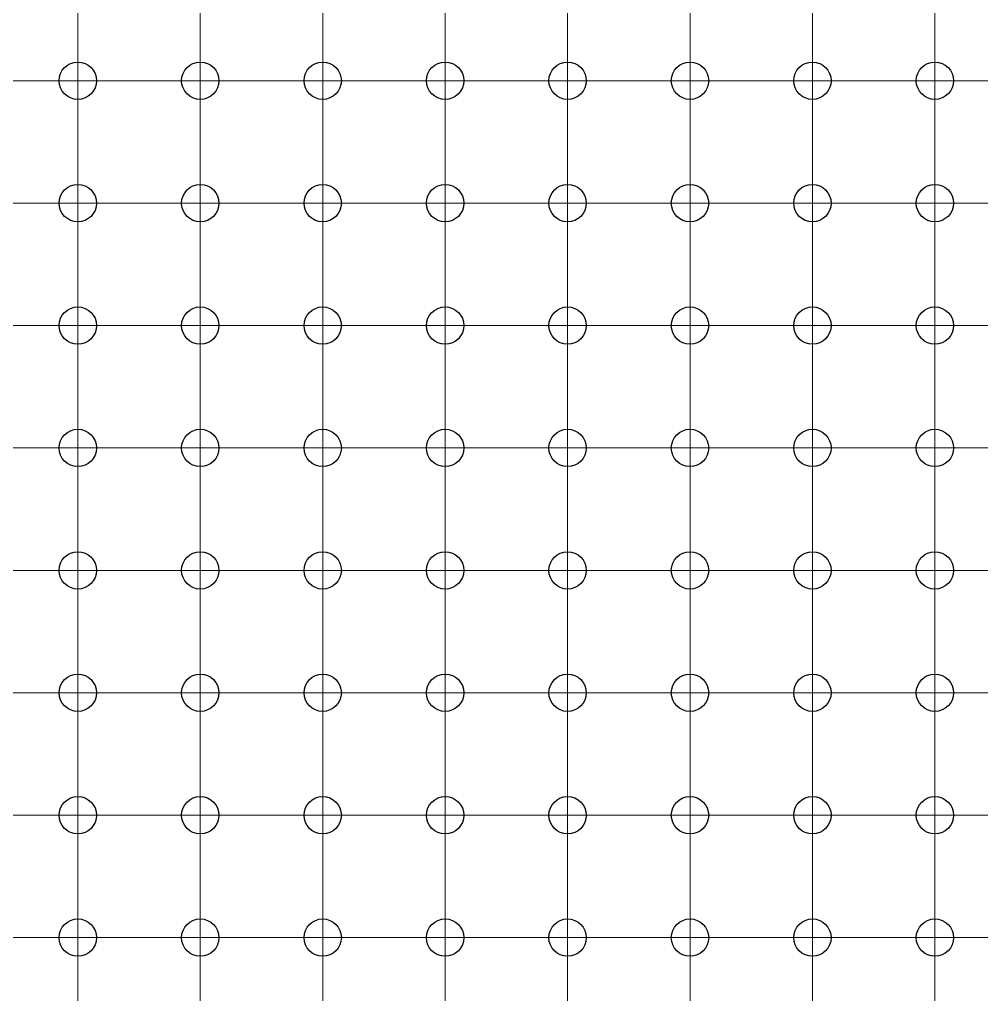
# Model space of a CAD drawing. Header units: millimetres. Extents: x 10 to 200, y 10 to 287.
# Drawn here: x 58.53 to 98.44, y 188.96 to 229.42 of the extents above; entities that cross this region are included whole.
import ezdxf
from ezdxf.lldxf.tags import DXFTag

# ---------------------------------------------------------------- set-up
doc = ezdxf.new("R2010")
doc.units = ezdxf.units.MM
doc.layers.add('Default', color=7, linetype='Continuous')
doc.layers.add('KÁKONA_DESKA_', color=7, linetype='Continuous')
tags = doc.linetypes.add('CENTER2', pattern=[28.575, 19.05, -3.175, 3.175, -3.175]).pattern_tags.tags
tags[10:11] = [DXFTag(74, 4), DXFTag(75, 0), DXFTag(340, '0'), DXFTag(46, 0.0), DXFTag(50, 0.0), DXFTag(44, 0.0), DXFTag(45, 0.0)]
tags[8:9] = [DXFTag(74, 4), DXFTag(75, 0), DXFTag(340, '0'), DXFTag(46, 0.0), DXFTag(50, 0.0), DXFTag(44, 0.0), DXFTag(45, 0.0)]
tags[6:7] = [DXFTag(74, 4), DXFTag(75, 0), DXFTag(340, '0'), DXFTag(46, 0.0), DXFTag(50, 0.0), DXFTag(44, 0.0), DXFTag(45, 0.0)]
tags[4:5] = [DXFTag(74, 4), DXFTag(75, 0), DXFTag(340, '0'), DXFTag(46, 0.0), DXFTag(50, 0.0), DXFTag(44, 0.0), DXFTag(45, 0.0)]

# ---------------------------------------------------------------- blocks, each defined once
blk = doc.blocks.new('SEANNOT_GROUP54')
at = {"layer": 'Default', "color": 136, "linetype": 'CENTER2', "lineweight": 20}
for p, q in [((60.947, 197.571), (60.947, 195.596)), ((60.947, 196.321), (60.947, 186.321)), ((54.697, 191.321), (56.672, 191.321)), ((65.947, 191.321), (55.947, 191.321)), ((67.197, 191.321), (65.222, 191.321)), ((60.947, 185.071), (60.947, 187.046))]:
    blk.add_line(p, q, dxfattribs=at)
blk = doc.blocks.new('SEANNOT_GROUP55')
at = {"layer": 'Default', "color": 136, "linetype": 'CENTER2', "lineweight": 20}
for p, q in [((60.947, 202.651), (60.947, 200.676)), ((60.947, 201.401), (60.947, 191.401)), ((54.697, 196.401), (56.672, 196.401)), ((65.947, 196.401), (55.947, 196.401)), ((67.197, 196.401), (65.222, 196.401)), ((60.947, 190.151), (60.947, 192.126))]:
    blk.add_line(p, q, dxfattribs=at)
blk = doc.blocks.new('SEANNOT_GROUP56')
at = {"layer": 'Default', "color": 136, "linetype": 'CENTER2', "lineweight": 20}
for p, q in [((60.947, 207.731), (60.947, 205.756)), ((60.947, 206.481), (60.947, 196.481)), ((54.697, 201.481), (56.672, 201.481)), ((65.947, 201.481), (55.947, 201.481)), ((67.197, 201.481), (65.222, 201.481)), ((60.947, 195.231), (60.947, 197.206))]:
    blk.add_line(p, q, dxfattribs=at)
blk = doc.blocks.new('SEANNOT_GROUP57')
at = {"layer": 'Default', "color": 136, "linetype": 'CENTER2', "lineweight": 20}
for p, q in [((60.947, 212.811), (60.947, 210.836)), ((60.947, 211.561), (60.947, 201.561)), ((54.697, 206.561), (56.672, 206.561)), ((65.947, 206.561), (55.947, 206.561)), ((67.197, 206.561), (65.222, 206.561)), ((60.947, 200.311), (60.947, 202.286))]:
    blk.add_line(p, q, dxfattribs=at)
blk = doc.blocks.new('SEANNOT_GROUP58')
at = {"layer": 'Default', "color": 136, "linetype": 'CENTER2', "lineweight": 20}
for p, q in [((60.947, 217.891), (60.947, 215.916)), ((60.947, 216.641), (60.947, 206.641)), ((54.697, 211.641), (56.672, 211.641)), ((65.947, 211.641), (55.947, 211.641)), ((67.197, 211.641), (65.222, 211.641)), ((60.947, 205.391), (60.947, 207.366))]:
    blk.add_line(p, q, dxfattribs=at)
blk = doc.blocks.new('SEANNOT_GROUP59')
at = {"layer": 'Default', "color": 136, "linetype": 'CENTER2', "lineweight": 20}
for p, q in [((60.947, 222.971), (60.947, 220.996)), ((60.947, 221.721), (60.947, 211.721)), ((54.697, 216.721), (56.672, 216.721)), ((65.947, 216.721), (55.947, 216.721)), ((67.197, 216.721), (65.222, 216.721)), ((60.947, 210.471), (60.947, 212.446))]:
    blk.add_line(p, q, dxfattribs=at)
blk = doc.blocks.new('SEANNOT_GROUP60')
at = {"layer": 'Default', "color": 136, "linetype": 'CENTER2', "lineweight": 20}
for p, q in [((60.947, 228.051), (60.947, 226.076)), ((60.947, 226.801), (60.947, 216.801)), ((54.697, 221.801), (56.672, 221.801)), ((65.947, 221.801), (55.947, 221.801)), ((67.197, 221.801), (65.222, 221.801)), ((60.947, 215.551), (60.947, 217.526))]:
    blk.add_line(p, q, dxfattribs=at)
blk = doc.blocks.new('SEANNOT_GROUP61')
at = {"layer": 'Default', "color": 136, "linetype": 'CENTER2', "lineweight": 20}
for p, q in [((60.947, 233.131), (60.947, 231.156)), ((60.947, 231.881), (60.947, 221.881)), ((54.697, 226.881), (56.672, 226.881)), ((65.947, 226.881), (55.947, 226.881)), ((67.197, 226.881), (65.222, 226.881)), ((60.947, 220.631), (60.947, 222.606))]:
    blk.add_line(p, q, dxfattribs=at)
blk = doc.blocks.new('SEANNOT_GROUP62')
at = {"layer": 'Default', "color": 136, "linetype": 'CENTER2', "lineweight": 20}
for p, q in [((66.027, 197.571), (66.027, 195.596)), ((66.027, 196.321), (66.027, 186.321)), ((59.777, 191.321), (61.752, 191.321)), ((71.027, 191.321), (61.027, 191.321)), ((72.277, 191.321), (70.302, 191.321)), ((66.027, 185.071), (66.027, 187.046))]:
    blk.add_line(p, q, dxfattribs=at)
blk = doc.blocks.new('SEANNOT_GROUP63')
at = {"layer": 'Default', "color": 136, "linetype": 'CENTER2', "lineweight": 20}
for p, q in [((66.027, 202.651), (66.027, 200.676)), ((66.027, 201.401), (66.027, 191.401)), ((59.777, 196.401), (61.752, 196.401)), ((71.027, 196.401), (61.027, 196.401)), ((72.277, 196.401), (70.302, 196.401)), ((66.027, 190.151), (66.027, 192.126))]:
    blk.add_line(p, q, dxfattribs=at)
blk = doc.blocks.new('SEANNOT_GROUP64')
at = {"layer": 'Default', "color": 136, "linetype": 'CENTER2', "lineweight": 20}
for p, q in [((66.027, 207.731), (66.027, 205.756)), ((66.027, 206.481), (66.027, 196.481)), ((59.777, 201.481), (61.752, 201.481)), ((71.027, 201.481), (61.027, 201.481)), ((72.277, 201.481), (70.302, 201.481)), ((66.027, 195.231), (66.027, 197.206))]:
    blk.add_line(p, q, dxfattribs=at)
blk = doc.blocks.new('SEANNOT_GROUP65')
at = {"layer": 'Default', "color": 136, "linetype": 'CENTER2', "lineweight": 20}
for p, q in [((66.027, 212.811), (66.027, 210.836)), ((66.027, 211.561), (66.027, 201.561)), ((59.777, 206.561), (61.752, 206.561)), ((71.027, 206.561), (61.027, 206.561)), ((72.277, 206.561), (70.302, 206.561)), ((66.027, 200.311), (66.027, 202.286))]:
    blk.add_line(p, q, dxfattribs=at)
blk = doc.blocks.new('SEANNOT_GROUP66')
at = {"layer": 'Default', "color": 136, "linetype": 'CENTER2', "lineweight": 20}
for p, q in [((66.027, 217.891), (66.027, 215.916)), ((66.027, 216.641), (66.027, 206.641)), ((59.777, 211.641), (61.752, 211.641)), ((71.027, 211.641), (61.027, 211.641)), ((72.277, 211.641), (70.302, 211.641)), ((66.027, 205.391), (66.027, 207.366))]:
    blk.add_line(p, q, dxfattribs=at)
blk = doc.blocks.new('SEANNOT_GROUP67')
at = {"layer": 'Default', "color": 136, "linetype": 'CENTER2', "lineweight": 20}
for p, q in [((66.027, 222.971), (66.027, 220.996)), ((66.027, 221.721), (66.027, 211.721)), ((59.777, 216.721), (61.752, 216.721)), ((71.027, 216.721), (61.027, 216.721)), ((72.277, 216.721), (70.302, 216.721)), ((66.027, 210.471), (66.027, 212.446))]:
    blk.add_line(p, q, dxfattribs=at)
blk = doc.blocks.new('SEANNOT_GROUP68')
at = {"layer": 'Default', "color": 136, "linetype": 'CENTER2', "lineweight": 20}
for p, q in [((66.027, 228.051), (66.027, 226.076)), ((66.027, 226.801), (66.027, 216.801)), ((59.777, 221.801), (61.752, 221.801)), ((71.027, 221.801), (61.027, 221.801)), ((72.277, 221.801), (70.302, 221.801)), ((66.027, 215.551), (66.027, 217.526))]:
    blk.add_line(p, q, dxfattribs=at)
blk = doc.blocks.new('SEANNOT_GROUP69')
at = {"layer": 'Default', "color": 136, "linetype": 'CENTER2', "lineweight": 20}
for p, q in [((66.027, 233.131), (66.027, 231.156)), ((66.027, 231.881), (66.027, 221.881)), ((59.777, 226.881), (61.752, 226.881)), ((71.027, 226.881), (61.027, 226.881)), ((72.277, 226.881), (70.302, 226.881)), ((66.027, 220.631), (66.027, 222.606))]:
    blk.add_line(p, q, dxfattribs=at)
blk = doc.blocks.new('SEANNOT_GROUP70')
at = {"layer": 'Default', "color": 136, "linetype": 'CENTER2', "lineweight": 20}
for p, q in [((71.107, 197.571), (71.107, 195.596)), ((71.107, 196.321), (71.107, 186.321)), ((64.857, 191.321), (66.832, 191.321)), ((76.107, 191.321), (66.107, 191.321)), ((77.357, 191.321), (75.382, 191.321)), ((71.107, 185.071), (71.107, 187.046))]:
    blk.add_line(p, q, dxfattribs=at)
blk = doc.blocks.new('SEANNOT_GROUP71')
at = {"layer": 'Default', "color": 136, "linetype": 'CENTER2', "lineweight": 20}
for p, q in [((71.107, 202.651), (71.107, 200.676)), ((71.107, 201.401), (71.107, 191.401)), ((64.857, 196.401), (66.832, 196.401)), ((76.107, 196.401), (66.107, 196.401)), ((77.357, 196.401), (75.382, 196.401)), ((71.107, 190.151), (71.107, 192.126))]:
    blk.add_line(p, q, dxfattribs=at)
blk = doc.blocks.new('SEANNOT_GROUP72')
at = {"layer": 'Default', "color": 136, "linetype": 'CENTER2', "lineweight": 20}
for p, q in [((71.107, 207.731), (71.107, 205.756)), ((71.107, 206.481), (71.107, 196.481)), ((64.857, 201.481), (66.832, 201.481)), ((76.107, 201.481), (66.107, 201.481)), ((77.357, 201.481), (75.382, 201.481)), ((71.107, 195.231), (71.107, 197.206))]:
    blk.add_line(p, q, dxfattribs=at)
blk = doc.blocks.new('SEANNOT_GROUP73')
at = {"layer": 'Default', "color": 136, "linetype": 'CENTER2', "lineweight": 20}
for p, q in [((71.107, 212.811), (71.107, 210.836)), ((71.107, 211.561), (71.107, 201.561)), ((64.857, 206.561), (66.832, 206.561)), ((76.107, 206.561), (66.107, 206.561)), ((77.357, 206.561), (75.382, 206.561)), ((71.107, 200.311), (71.107, 202.286))]:
    blk.add_line(p, q, dxfattribs=at)
blk = doc.blocks.new('SEANNOT_GROUP74')
at = {"layer": 'Default', "color": 136, "linetype": 'CENTER2', "lineweight": 20}
for p, q in [((71.107, 217.891), (71.107, 215.916)), ((71.107, 216.641), (71.107, 206.641)), ((64.857, 211.641), (66.832, 211.641)), ((76.107, 211.641), (66.107, 211.641)), ((77.357, 211.641), (75.382, 211.641)), ((71.107, 205.391), (71.107, 207.366))]:
    blk.add_line(p, q, dxfattribs=at)
blk = doc.blocks.new('SEANNOT_GROUP75')
at = {"layer": 'Default', "color": 136, "linetype": 'CENTER2', "lineweight": 20}
for p, q in [((71.107, 222.971), (71.107, 220.996)), ((71.107, 221.721), (71.107, 211.721)), ((64.857, 216.721), (66.832, 216.721)), ((76.107, 216.721), (66.107, 216.721)), ((77.357, 216.721), (75.382, 216.721)), ((71.107, 210.471), (71.107, 212.446))]:
    blk.add_line(p, q, dxfattribs=at)
blk = doc.blocks.new('SEANNOT_GROUP76')
at = {"layer": 'Default', "color": 136, "linetype": 'CENTER2', "lineweight": 20}
for p, q in [((71.107, 228.051), (71.107, 226.076)), ((71.107, 226.801), (71.107, 216.801)), ((64.857, 221.801), (66.832, 221.801)), ((76.107, 221.801), (66.107, 221.801)), ((77.357, 221.801), (75.382, 221.801)), ((71.107, 215.551), (71.107, 217.526))]:
    blk.add_line(p, q, dxfattribs=at)
blk = doc.blocks.new('SEANNOT_GROUP77')
at = {"layer": 'Default', "color": 136, "linetype": 'CENTER2', "lineweight": 20}
for p, q in [((71.107, 233.131), (71.107, 231.156)), ((71.107, 231.881), (71.107, 221.881)), ((64.857, 226.881), (66.832, 226.881)), ((76.107, 226.881), (66.107, 226.881)), ((77.357, 226.881), (75.382, 226.881)), ((71.107, 220.631), (71.107, 222.606))]:
    blk.add_line(p, q, dxfattribs=at)
blk = doc.blocks.new('SEANNOT_GROUP78')
at = {"layer": 'Default', "color": 136, "linetype": 'CENTER2', "lineweight": 20}
for p, q in [((76.187, 197.571), (76.187, 195.596)), ((76.187, 196.321), (76.187, 186.321)), ((69.937, 191.321), (71.912, 191.321)), ((81.187, 191.321), (71.187, 191.321)), ((82.437, 191.321), (80.462, 191.321)), ((76.187, 185.071), (76.187, 187.046))]:
    blk.add_line(p, q, dxfattribs=at)
blk = doc.blocks.new('SEANNOT_GROUP79')
at = {"layer": 'Default', "color": 136, "linetype": 'CENTER2', "lineweight": 20}
for p, q in [((76.187, 202.651), (76.187, 200.676)), ((76.187, 201.401), (76.187, 191.401)), ((69.937, 196.401), (71.912, 196.401)), ((81.187, 196.401), (71.187, 196.401)), ((82.437, 196.401), (80.462, 196.401)), ((76.187, 190.151), (76.187, 192.126))]:
    blk.add_line(p, q, dxfattribs=at)
blk = doc.blocks.new('SEANNOT_GROUP80')
at = {"layer": 'Default', "color": 136, "linetype": 'CENTER2', "lineweight": 20}
for p, q in [((76.187, 207.731), (76.187, 205.756)), ((76.187, 206.481), (76.187, 196.481)), ((69.937, 201.481), (71.912, 201.481)), ((81.187, 201.481), (71.187, 201.481)), ((82.437, 201.481), (80.462, 201.481)), ((76.187, 195.231), (76.187, 197.206))]:
    blk.add_line(p, q, dxfattribs=at)
blk = doc.blocks.new('SEANNOT_GROUP81')
at = {"layer": 'Default', "color": 136, "linetype": 'CENTER2', "lineweight": 20}
for p, q in [((76.187, 212.811), (76.187, 210.836)), ((76.187, 211.561), (76.187, 201.561)), ((69.937, 206.561), (71.912, 206.561)), ((81.187, 206.561), (71.187, 206.561)), ((82.437, 206.561), (80.462, 206.561)), ((76.187, 200.311), (76.187, 202.286))]:
    blk.add_line(p, q, dxfattribs=at)
blk = doc.blocks.new('SEANNOT_GROUP82')
at = {"layer": 'Default', "color": 136, "linetype": 'CENTER2', "lineweight": 20}
for p, q in [((76.187, 217.891), (76.187, 215.916)), ((76.187, 216.641), (76.187, 206.641)), ((69.937, 211.641), (71.912, 211.641)), ((81.187, 211.641), (71.187, 211.641)), ((82.437, 211.641), (80.462, 211.641)), ((76.187, 205.391), (76.187, 207.366))]:
    blk.add_line(p, q, dxfattribs=at)
blk = doc.blocks.new('SEANNOT_GROUP83')
at = {"layer": 'Default', "color": 136, "linetype": 'CENTER2', "lineweight": 20}
for p, q in [((76.187, 222.971), (76.187, 220.996)), ((76.187, 221.721), (76.187, 211.721)), ((69.937, 216.721), (71.912, 216.721)), ((81.187, 216.721), (71.187, 216.721)), ((82.437, 216.721), (80.462, 216.721)), ((76.187, 210.471), (76.187, 212.446))]:
    blk.add_line(p, q, dxfattribs=at)
blk = doc.blocks.new('SEANNOT_GROUP84')
at = {"layer": 'Default', "color": 136, "linetype": 'CENTER2', "lineweight": 20}
for p, q in [((76.187, 228.051), (76.187, 226.076)), ((76.187, 226.801), (76.187, 216.801)), ((69.937, 221.801), (71.912, 221.801)), ((81.187, 221.801), (71.187, 221.801)), ((82.437, 221.801), (80.462, 221.801)), ((76.187, 215.551), (76.187, 217.526))]:
    blk.add_line(p, q, dxfattribs=at)
blk = doc.blocks.new('SEANNOT_GROUP85')
at = {"layer": 'Default', "color": 136, "linetype": 'CENTER2', "lineweight": 20}
for p, q in [((76.187, 233.131), (76.187, 231.156)), ((76.187, 231.881), (76.187, 221.881)), ((69.937, 226.881), (71.912, 226.881)), ((81.187, 226.881), (71.187, 226.881)), ((82.437, 226.881), (80.462, 226.881)), ((76.187, 220.631), (76.187, 222.606))]:
    blk.add_line(p, q, dxfattribs=at)
blk = doc.blocks.new('SEANNOT_GROUP86')
at = {"layer": 'Default', "color": 136, "linetype": 'CENTER2', "lineweight": 20}
for p, q in [((81.267, 197.571), (81.267, 195.596)), ((81.267, 196.321), (81.267, 186.321)), ((75.017, 191.321), (76.992, 191.321)), ((86.267, 191.321), (76.267, 191.321)), ((87.517, 191.321), (85.542, 191.321)), ((81.267, 185.071), (81.267, 187.046))]:
    blk.add_line(p, q, dxfattribs=at)
blk = doc.blocks.new('SEANNOT_GROUP87')
at = {"layer": 'Default', "color": 136, "linetype": 'CENTER2', "lineweight": 20}
for p, q in [((81.267, 202.651), (81.267, 200.676)), ((81.267, 201.401), (81.267, 191.401)), ((75.017, 196.401), (76.992, 196.401)), ((86.267, 196.401), (76.267, 196.401)), ((87.517, 196.401), (85.542, 196.401)), ((81.267, 190.151), (81.267, 192.126))]:
    blk.add_line(p, q, dxfattribs=at)
blk = doc.blocks.new('SEANNOT_GROUP88')
at = {"layer": 'Default', "color": 136, "linetype": 'CENTER2', "lineweight": 20}
for p, q in [((81.267, 207.731), (81.267, 205.756)), ((81.267, 206.481), (81.267, 196.481)), ((75.017, 201.481), (76.992, 201.481)), ((86.267, 201.481), (76.267, 201.481)), ((87.517, 201.481), (85.542, 201.481)), ((81.267, 195.231), (81.267, 197.206))]:
    blk.add_line(p, q, dxfattribs=at)
blk = doc.blocks.new('SEANNOT_GROUP89')
at = {"layer": 'Default', "color": 136, "linetype": 'CENTER2', "lineweight": 20}
for p, q in [((81.267, 212.811), (81.267, 210.836)), ((81.267, 211.561), (81.267, 201.561)), ((75.017, 206.561), (76.992, 206.561)), ((86.267, 206.561), (76.267, 206.561)), ((87.517, 206.561), (85.542, 206.561)), ((81.267, 200.311), (81.267, 202.286))]:
    blk.add_line(p, q, dxfattribs=at)
blk = doc.blocks.new('SEANNOT_GROUP90')
at = {"layer": 'Default', "color": 136, "linetype": 'CENTER2', "lineweight": 20}
for p, q in [((81.267, 217.891), (81.267, 215.916)), ((81.267, 216.641), (81.267, 206.641)), ((75.017, 211.641), (76.992, 211.641)), ((86.267, 211.641), (76.267, 211.641)), ((87.517, 211.641), (85.542, 211.641)), ((81.267, 205.391), (81.267, 207.366))]:
    blk.add_line(p, q, dxfattribs=at)
blk = doc.blocks.new('SEANNOT_GROUP91')
at = {"layer": 'Default', "color": 136, "linetype": 'CENTER2', "lineweight": 20}
for p, q in [((81.267, 222.971), (81.267, 220.996)), ((81.267, 221.721), (81.267, 211.721)), ((75.017, 216.721), (76.992, 216.721)), ((86.267, 216.721), (76.267, 216.721)), ((87.517, 216.721), (85.542, 216.721)), ((81.267, 210.471), (81.267, 212.446))]:
    blk.add_line(p, q, dxfattribs=at)
blk = doc.blocks.new('SEANNOT_GROUP92')
at = {"layer": 'Default', "color": 136, "linetype": 'CENTER2', "lineweight": 20}
for p, q in [((81.267, 228.051), (81.267, 226.076)), ((81.267, 226.801), (81.267, 216.801)), ((75.017, 221.801), (76.992, 221.801)), ((86.267, 221.801), (76.267, 221.801)), ((87.517, 221.801), (85.542, 221.801)), ((81.267, 215.551), (81.267, 217.526))]:
    blk.add_line(p, q, dxfattribs=at)
blk = doc.blocks.new('SEANNOT_GROUP93')
at = {"layer": 'Default', "color": 136, "linetype": 'CENTER2', "lineweight": 20}
for p, q in [((81.267, 233.131), (81.267, 231.156)), ((81.267, 231.881), (81.267, 221.881)), ((75.017, 226.881), (76.992, 226.881)), ((86.267, 226.881), (76.267, 226.881)), ((87.517, 226.881), (85.542, 226.881)), ((81.267, 220.631), (81.267, 222.606))]:
    blk.add_line(p, q, dxfattribs=at)
blk = doc.blocks.new('SEANNOT_GROUP94')
at = {"layer": 'Default', "color": 136, "linetype": 'CENTER2', "lineweight": 20}
for p, q in [((86.347, 197.571), (86.347, 195.596)), ((86.347, 196.321), (86.347, 186.321)), ((80.097, 191.321), (82.072, 191.321)), ((91.347, 191.321), (81.347, 191.321)), ((92.597, 191.321), (90.622, 191.321)), ((86.347, 185.071), (86.347, 187.046))]:
    blk.add_line(p, q, dxfattribs=at)
blk = doc.blocks.new('SEANNOT_GROUP95')
at = {"layer": 'Default', "color": 136, "linetype": 'CENTER2', "lineweight": 20}
for p, q in [((86.347, 202.651), (86.347, 200.676)), ((86.347, 201.401), (86.347, 191.401)), ((80.097, 196.401), (82.072, 196.401)), ((91.347, 196.401), (81.347, 196.401)), ((92.597, 196.401), (90.622, 196.401)), ((86.347, 190.151), (86.347, 192.126))]:
    blk.add_line(p, q, dxfattribs=at)
blk = doc.blocks.new('SEANNOT_GROUP96')
at = {"layer": 'Default', "color": 136, "linetype": 'CENTER2', "lineweight": 20}
for p, q in [((86.347, 207.731), (86.347, 205.756)), ((86.347, 206.481), (86.347, 196.481)), ((80.097, 201.481), (82.072, 201.481)), ((91.347, 201.481), (81.347, 201.481)), ((92.597, 201.481), (90.622, 201.481)), ((86.347, 195.231), (86.347, 197.206))]:
    blk.add_line(p, q, dxfattribs=at)
blk = doc.blocks.new('SEANNOT_GROUP97')
at = {"layer": 'Default', "color": 136, "linetype": 'CENTER2', "lineweight": 20}
for p, q in [((86.347, 212.811), (86.347, 210.836)), ((86.347, 211.561), (86.347, 201.561)), ((80.097, 206.561), (82.072, 206.561)), ((91.347, 206.561), (81.347, 206.561)), ((92.597, 206.561), (90.622, 206.561)), ((86.347, 200.311), (86.347, 202.286))]:
    blk.add_line(p, q, dxfattribs=at)
blk = doc.blocks.new('SEANNOT_GROUP98')
at = {"layer": 'Default', "color": 136, "linetype": 'CENTER2', "lineweight": 20}
for p, q in [((86.347, 217.891), (86.347, 215.916)), ((86.347, 216.641), (86.347, 206.641)), ((80.097, 211.641), (82.072, 211.641)), ((91.347, 211.641), (81.347, 211.641)), ((92.597, 211.641), (90.622, 211.641)), ((86.347, 205.391), (86.347, 207.366))]:
    blk.add_line(p, q, dxfattribs=at)
blk = doc.blocks.new('SEANNOT_GROUP99')
at = {"layer": 'Default', "color": 136, "linetype": 'CENTER2', "lineweight": 20}
for p, q in [((86.347, 222.971), (86.347, 220.996)), ((86.347, 221.721), (86.347, 211.721)), ((80.097, 216.721), (82.072, 216.721)), ((91.347, 216.721), (81.347, 216.721)), ((92.597, 216.721), (90.622, 216.721)), ((86.347, 210.471), (86.347, 212.446))]:
    blk.add_line(p, q, dxfattribs=at)
blk = doc.blocks.new('SEANNOT_GROUP100')
at = {"layer": 'Default', "color": 136, "linetype": 'CENTER2', "lineweight": 20}
for p, q in [((86.347, 228.051), (86.347, 226.076)), ((86.347, 226.801), (86.347, 216.801)), ((80.097, 221.801), (82.072, 221.801)), ((91.347, 221.801), (81.347, 221.801)), ((92.597, 221.801), (90.622, 221.801)), ((86.347, 215.551), (86.347, 217.526))]:
    blk.add_line(p, q, dxfattribs=at)
blk = doc.blocks.new('SEANNOT_GROUP101')
at = {"layer": 'Default', "color": 136, "linetype": 'CENTER2', "lineweight": 20}
for p, q in [((86.347, 233.131), (86.347, 231.156)), ((86.347, 231.881), (86.347, 221.881)), ((80.097, 226.881), (82.072, 226.881)), ((91.347, 226.881), (81.347, 226.881)), ((92.597, 226.881), (90.622, 226.881)), ((86.347, 220.631), (86.347, 222.606))]:
    blk.add_line(p, q, dxfattribs=at)
blk = doc.blocks.new('SEANNOT_GROUP102')
at = {"layer": 'Default', "color": 136, "linetype": 'CENTER2', "lineweight": 20}
for p, q in [((91.427, 197.571), (91.427, 195.596)), ((91.427, 196.321), (91.427, 186.321)), ((85.177, 191.321), (87.152, 191.321)), ((96.427, 191.321), (86.427, 191.321)), ((97.677, 191.321), (95.702, 191.321)), ((91.427, 185.071), (91.427, 187.046))]:
    blk.add_line(p, q, dxfattribs=at)
blk = doc.blocks.new('SEANNOT_GROUP103')
at = {"layer": 'Default', "color": 136, "linetype": 'CENTER2', "lineweight": 20}
for p, q in [((91.427, 202.651), (91.427, 200.676)), ((91.427, 201.401), (91.427, 191.401)), ((85.177, 196.401), (87.152, 196.401)), ((96.427, 196.401), (86.427, 196.401)), ((97.677, 196.401), (95.702, 196.401)), ((91.427, 190.151), (91.427, 192.126))]:
    blk.add_line(p, q, dxfattribs=at)
blk = doc.blocks.new('SEANNOT_GROUP104')
at = {"layer": 'Default', "color": 136, "linetype": 'CENTER2', "lineweight": 20}
for p, q in [((91.427, 207.731), (91.427, 205.756)), ((91.427, 206.481), (91.427, 196.481)), ((85.177, 201.481), (87.152, 201.481)), ((96.427, 201.481), (86.427, 201.481)), ((97.677, 201.481), (95.702, 201.481)), ((91.427, 195.231), (91.427, 197.206))]:
    blk.add_line(p, q, dxfattribs=at)
blk = doc.blocks.new('SEANNOT_GROUP105')
at = {"layer": 'Default', "color": 136, "linetype": 'CENTER2', "lineweight": 20}
for p, q in [((91.427, 212.811), (91.427, 210.836)), ((91.427, 211.561), (91.427, 201.561)), ((85.177, 206.561), (87.152, 206.561)), ((96.427, 206.561), (86.427, 206.561)), ((97.677, 206.561), (95.702, 206.561)), ((91.427, 200.311), (91.427, 202.286))]:
    blk.add_line(p, q, dxfattribs=at)
blk = doc.blocks.new('SEANNOT_GROUP106')
at = {"layer": 'Default', "color": 136, "linetype": 'CENTER2', "lineweight": 20}
for p, q in [((91.427, 217.891), (91.427, 215.916)), ((91.427, 216.641), (91.427, 206.641)), ((85.177, 211.641), (87.152, 211.641)), ((96.427, 211.641), (86.427, 211.641)), ((97.677, 211.641), (95.702, 211.641)), ((91.427, 205.391), (91.427, 207.366))]:
    blk.add_line(p, q, dxfattribs=at)
blk = doc.blocks.new('SEANNOT_GROUP107')
at = {"layer": 'Default', "color": 136, "linetype": 'CENTER2', "lineweight": 20}
for p, q in [((91.427, 222.971), (91.427, 220.996)), ((91.427, 221.721), (91.427, 211.721)), ((85.177, 216.721), (87.152, 216.721)), ((96.427, 216.721), (86.427, 216.721)), ((97.677, 216.721), (95.702, 216.721)), ((91.427, 210.471), (91.427, 212.446))]:
    blk.add_line(p, q, dxfattribs=at)
blk = doc.blocks.new('SEANNOT_GROUP108')
at = {"layer": 'Default', "color": 136, "linetype": 'CENTER2', "lineweight": 20}
for p, q in [((91.427, 228.051), (91.427, 226.076)), ((91.427, 226.801), (91.427, 216.801)), ((85.177, 221.801), (87.152, 221.801)), ((96.427, 221.801), (86.427, 221.801)), ((97.677, 221.801), (95.702, 221.801)), ((91.427, 215.551), (91.427, 217.526))]:
    blk.add_line(p, q, dxfattribs=at)
blk = doc.blocks.new('SEANNOT_GROUP109')
at = {"layer": 'Default', "color": 136, "linetype": 'CENTER2', "lineweight": 20}
for p, q in [((91.427, 233.131), (91.427, 231.156)), ((91.427, 231.881), (91.427, 221.881)), ((85.177, 226.881), (87.152, 226.881)), ((96.427, 226.881), (86.427, 226.881)), ((97.677, 226.881), (95.702, 226.881)), ((91.427, 220.631), (91.427, 222.606))]:
    blk.add_line(p, q, dxfattribs=at)
blk = doc.blocks.new('SEANNOT_GROUP110')
at = {"layer": 'Default', "color": 136, "linetype": 'CENTER2', "lineweight": 20}
for p, q in [((96.507, 197.571), (96.507, 195.596)), ((96.507, 196.321), (96.507, 186.321)), ((90.257, 191.321), (92.232, 191.321)), ((101.507, 191.321), (91.507, 191.321)), ((102.757, 191.321), (100.782, 191.321)), ((96.507, 185.071), (96.507, 187.046))]:
    blk.add_line(p, q, dxfattribs=at)
blk = doc.blocks.new('SEANNOT_GROUP111')
at = {"layer": 'Default', "color": 136, "linetype": 'CENTER2', "lineweight": 20}
for p, q in [((96.507, 202.651), (96.507, 200.676)), ((96.507, 201.401), (96.507, 191.401)), ((90.257, 196.401), (92.232, 196.401)), ((101.507, 196.401), (91.507, 196.401)), ((102.757, 196.401), (100.782, 196.401)), ((96.507, 190.151), (96.507, 192.126))]:
    blk.add_line(p, q, dxfattribs=at)
blk = doc.blocks.new('SEANNOT_GROUP112')
at = {"layer": 'Default', "color": 136, "linetype": 'CENTER2', "lineweight": 20}
for p, q in [((96.507, 207.731), (96.507, 205.756)), ((96.507, 206.481), (96.507, 196.481)), ((90.257, 201.481), (92.232, 201.481)), ((101.507, 201.481), (91.507, 201.481)), ((102.757, 201.481), (100.782, 201.481)), ((96.507, 195.231), (96.507, 197.206))]:
    blk.add_line(p, q, dxfattribs=at)
blk = doc.blocks.new('SEANNOT_GROUP113')
at = {"layer": 'Default', "color": 136, "linetype": 'CENTER2', "lineweight": 20}
for p, q in [((96.507, 212.811), (96.507, 210.836)), ((96.507, 211.561), (96.507, 201.561)), ((90.257, 206.561), (92.232, 206.561)), ((101.507, 206.561), (91.507, 206.561)), ((102.757, 206.561), (100.782, 206.561)), ((96.507, 200.311), (96.507, 202.286))]:
    blk.add_line(p, q, dxfattribs=at)
blk = doc.blocks.new('SEANNOT_GROUP114')
at = {"layer": 'Default', "color": 136, "linetype": 'CENTER2', "lineweight": 20}
for p, q in [((96.507, 217.891), (96.507, 215.916)), ((96.507, 216.641), (96.507, 206.641)), ((90.257, 211.641), (92.232, 211.641)), ((101.507, 211.641), (91.507, 211.641)), ((102.757, 211.641), (100.782, 211.641)), ((96.507, 205.391), (96.507, 207.366))]:
    blk.add_line(p, q, dxfattribs=at)
blk = doc.blocks.new('SEANNOT_GROUP115')
at = {"layer": 'Default', "color": 136, "linetype": 'CENTER2', "lineweight": 20}
for p, q in [((96.507, 222.971), (96.507, 220.996)), ((96.507, 221.721), (96.507, 211.721)), ((90.257, 216.721), (92.232, 216.721)), ((101.507, 216.721), (91.507, 216.721)), ((102.757, 216.721), (100.782, 216.721)), ((96.507, 210.471), (96.507, 212.446))]:
    blk.add_line(p, q, dxfattribs=at)
blk = doc.blocks.new('SEANNOT_GROUP116')
at = {"layer": 'Default', "color": 136, "linetype": 'CENTER2', "lineweight": 20}
for p, q in [((96.507, 228.051), (96.507, 226.076)), ((96.507, 226.801), (96.507, 216.801)), ((90.257, 221.801), (92.232, 221.801)), ((101.507, 221.801), (91.507, 221.801)), ((102.757, 221.801), (100.782, 221.801)), ((96.507, 215.551), (96.507, 217.526))]:
    blk.add_line(p, q, dxfattribs=at)
blk = doc.blocks.new('SEANNOT_GROUP117')
at = {"layer": 'Default', "color": 136, "linetype": 'CENTER2', "lineweight": 20}
for p, q in [((96.507, 233.131), (96.507, 231.156)), ((96.507, 231.881), (96.507, 221.881)), ((90.257, 226.881), (92.232, 226.881)), ((101.507, 226.881), (91.507, 226.881)), ((102.757, 226.881), (100.782, 226.881)), ((96.507, 220.631), (96.507, 222.606))]:
    blk.add_line(p, q, dxfattribs=at)
blk = doc.blocks.new('SEANNOT_GROUP118')
at = {"layer": 'Default', "color": 136, "linetype": 'CENTER2', "lineweight": 20}
for p, q in [((101.587, 197.571), (101.587, 195.596)), ((101.587, 196.321), (101.587, 186.321)), ((95.337, 191.321), (97.312, 191.321)), ((106.587, 191.321), (96.587, 191.321)), ((107.837, 191.321), (105.862, 191.321)), ((101.587, 185.071), (101.587, 187.046))]:
    blk.add_line(p, q, dxfattribs=at)
blk = doc.blocks.new('SEANNOT_GROUP119')
at = {"layer": 'Default', "color": 136, "linetype": 'CENTER2', "lineweight": 20}
for p, q in [((101.587, 202.651), (101.587, 200.676)), ((101.587, 201.401), (101.587, 191.401)), ((95.337, 196.401), (97.312, 196.401)), ((106.587, 196.401), (96.587, 196.401)), ((107.837, 196.401), (105.862, 196.401)), ((101.587, 190.151), (101.587, 192.126))]:
    blk.add_line(p, q, dxfattribs=at)
blk = doc.blocks.new('SEANNOT_GROUP120')
at = {"layer": 'Default', "color": 136, "linetype": 'CENTER2', "lineweight": 20}
for p, q in [((101.587, 207.731), (101.587, 205.756)), ((101.587, 206.481), (101.587, 196.481)), ((95.337, 201.481), (97.312, 201.481)), ((106.587, 201.481), (96.587, 201.481)), ((107.837, 201.481), (105.862, 201.481)), ((101.587, 195.231), (101.587, 197.206))]:
    blk.add_line(p, q, dxfattribs=at)
blk = doc.blocks.new('SEANNOT_GROUP121')
at = {"layer": 'Default', "color": 136, "linetype": 'CENTER2', "lineweight": 20}
for p, q in [((101.587, 212.811), (101.587, 210.836)), ((101.587, 211.561), (101.587, 201.561)), ((95.337, 206.561), (97.312, 206.561)), ((106.587, 206.561), (96.587, 206.561)), ((107.837, 206.561), (105.862, 206.561)), ((101.587, 200.311), (101.587, 202.286))]:
    blk.add_line(p, q, dxfattribs=at)
blk = doc.blocks.new('SEANNOT_GROUP122')
at = {"layer": 'Default', "color": 136, "linetype": 'CENTER2', "lineweight": 20}
for p, q in [((101.587, 217.891), (101.587, 215.916)), ((101.587, 216.641), (101.587, 206.641)), ((95.337, 211.641), (97.312, 211.641)), ((106.587, 211.641), (96.587, 211.641)), ((107.837, 211.641), (105.862, 211.641)), ((101.587, 205.391), (101.587, 207.366))]:
    blk.add_line(p, q, dxfattribs=at)
blk = doc.blocks.new('SEANNOT_GROUP123')
at = {"layer": 'Default', "color": 136, "linetype": 'CENTER2', "lineweight": 20}
for p, q in [((101.587, 222.971), (101.587, 220.996)), ((101.587, 221.721), (101.587, 211.721)), ((95.337, 216.721), (97.312, 216.721)), ((106.587, 216.721), (96.587, 216.721)), ((107.837, 216.721), (105.862, 216.721)), ((101.587, 210.471), (101.587, 212.446))]:
    blk.add_line(p, q, dxfattribs=at)
blk = doc.blocks.new('SEANNOT_GROUP124')
at = {"layer": 'Default', "color": 136, "linetype": 'CENTER2', "lineweight": 20}
for p, q in [((101.587, 228.051), (101.587, 226.076)), ((101.587, 226.801), (101.587, 216.801)), ((95.337, 221.801), (97.312, 221.801)), ((106.587, 221.801), (96.587, 221.801)), ((107.837, 221.801), (105.862, 221.801)), ((101.587, 215.551), (101.587, 217.526))]:
    blk.add_line(p, q, dxfattribs=at)
blk = doc.blocks.new('SEANNOT_GROUP125')
at = {"layer": 'Default', "color": 136, "linetype": 'CENTER2', "lineweight": 20}
for p, q in [((101.587, 233.131), (101.587, 231.156)), ((101.587, 231.881), (101.587, 221.881)), ((95.337, 226.881), (97.312, 226.881)), ((106.587, 226.881), (96.587, 226.881)), ((107.837, 226.881), (105.862, 226.881)), ((101.587, 220.631), (101.587, 222.606))]:
    blk.add_line(p, q, dxfattribs=at)
blk = doc.blocks.new('SE')
at = {"layer": 'KÁKONA_DESKA_', "color": 7, "linetype": 'Continuous'}
for centre in [(60.947, 226.881), (66.027, 226.881), (71.107, 226.881), (76.187, 226.881), (81.267, 226.881), (86.347, 226.881), (91.427, 226.881), (96.507, 226.881), (60.947, 221.801), (66.027, 221.801), (71.107, 221.801), (76.187, 221.801), (81.267, 221.801), (86.347, 221.801), (91.427, 221.801), (96.507, 221.801), (60.947, 216.721), (66.027, 216.721), (71.107, 216.721), (76.187, 216.721), (81.267, 216.721), (86.347, 216.721), (91.427, 216.721), (96.507, 216.721), (60.947, 211.641), (66.027, 211.641), (71.107, 211.641), (76.187, 211.641), (81.267, 211.641), (86.347, 211.641), (91.427, 211.641), (96.507, 211.641), (60.947, 206.561), (66.027, 206.561), (71.107, 206.561), (76.187, 206.561), (81.267, 206.561), (86.347, 206.561), (91.427, 206.561), (96.507, 206.561), (60.947, 201.481), (66.027, 201.481), (71.107, 201.481), (76.187, 201.481), (81.267, 201.481), (86.347, 201.481), (91.427, 201.481), (96.507, 201.481), (60.947, 196.401), (66.027, 196.401), (71.107, 196.401), (76.187, 196.401), (81.267, 196.401), (86.347, 196.401), (91.427, 196.401), (96.507, 196.401), (60.947, 191.321), (66.027, 191.321), (71.107, 191.321), (76.187, 191.321), (81.267, 191.321), (86.347, 191.321), (91.427, 191.321), (96.507, 191.321)]:
    blk.add_circle(centre, 0.775, dxfattribs=at)

msp = doc.modelspace()

# ---------------------------------------------------------------- block references
at = {"layer": 'Default'}
for name in ['SE', 'SEANNOT_GROUP61', 'SEANNOT_GROUP69', 'SEANNOT_GROUP77', 'SEANNOT_GROUP85', 'SEANNOT_GROUP93', 'SEANNOT_GROUP101', 'SEANNOT_GROUP109', 'SEANNOT_GROUP117', 'SEANNOT_GROUP125', 'SEANNOT_GROUP60', 'SEANNOT_GROUP68', 'SEANNOT_GROUP76', 'SEANNOT_GROUP84', 'SEANNOT_GROUP92', 'SEANNOT_GROUP100', 'SEANNOT_GROUP108', 'SEANNOT_GROUP116', 'SEANNOT_GROUP124', 'SEANNOT_GROUP59', 'SEANNOT_GROUP67', 'SEANNOT_GROUP75', 'SEANNOT_GROUP83', 'SEANNOT_GROUP91', 'SEANNOT_GROUP99', 'SEANNOT_GROUP107', 'SEANNOT_GROUP115', 'SEANNOT_GROUP123', 'SEANNOT_GROUP58', 'SEANNOT_GROUP66', 'SEANNOT_GROUP74', 'SEANNOT_GROUP82', 'SEANNOT_GROUP90', 'SEANNOT_GROUP98', 'SEANNOT_GROUP106', 'SEANNOT_GROUP114', 'SEANNOT_GROUP122', 'SEANNOT_GROUP57', 'SEANNOT_GROUP65', 'SEANNOT_GROUP73', 'SEANNOT_GROUP81', 'SEANNOT_GROUP89', 'SEANNOT_GROUP97', 'SEANNOT_GROUP105', 'SEANNOT_GROUP113', 'SEANNOT_GROUP121', 'SEANNOT_GROUP56', 'SEANNOT_GROUP64', 'SEANNOT_GROUP72', 'SEANNOT_GROUP80', 'SEANNOT_GROUP88', 'SEANNOT_GROUP96', 'SEANNOT_GROUP104', 'SEANNOT_GROUP112', 'SEANNOT_GROUP120', 'SEANNOT_GROUP55', 'SEANNOT_GROUP63', 'SEANNOT_GROUP71', 'SEANNOT_GROUP79', 'SEANNOT_GROUP87', 'SEANNOT_GROUP95', 'SEANNOT_GROUP103', 'SEANNOT_GROUP111', 'SEANNOT_GROUP119', 'SEANNOT_GROUP54', 'SEANNOT_GROUP62', 'SEANNOT_GROUP70', 'SEANNOT_GROUP78', 'SEANNOT_GROUP86', 'SEANNOT_GROUP94', 'SEANNOT_GROUP102', 'SEANNOT_GROUP110', 'SEANNOT_GROUP118']:
    msp.add_blockref(name, (0, 0), dxfattribs=at)

doc.saveas('drawing.dxf')
